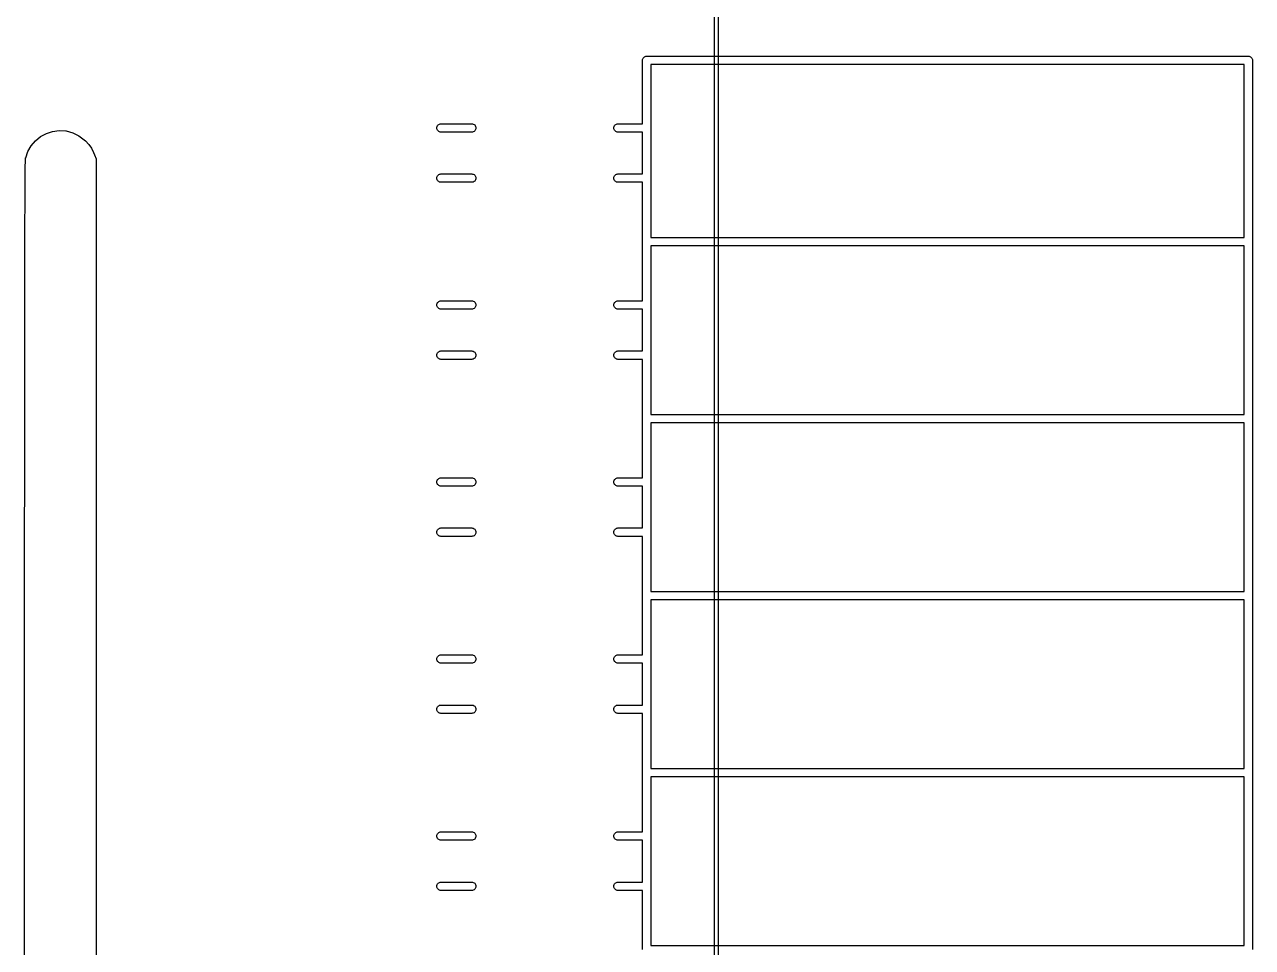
# Model space of a CAD drawing. Extents: x 47 to 252, y -139 to -48.
# Drawn here: x 234.07 to 251.69, y -81.12 to -67.88 of the extents above; entities that cross this region are included whole.
import ezdxf

# ---------------------------------------------------------------- set-up
doc = ezdxf.new("R2010")
doc.units = 0
doc.layers.add('BLACK', color=7, linetype='CONTINUOUS')

msp = doc.modelspace()

# ---------------------------------------------------------------- linework, layer by layer
at = {"layer": 'BLACK', "linetype": 'CONTINUOUS'}
for p, q in [((243.975, -135.499), (243.975, -51.5001)), ((244.025, -51.4988), (244.025, -135.501)), ((242.957, -68.3474), (242.967, -68.3399)), ((242.967, -68.3399), (242.977, -68.3343)), ((242.977, -68.3343), (242.988, -68.3309)), ((242.988, -68.3309), (242.997, -68.33)), ((242.997, -68.33), (243, -68.3297)), ((242.997, -68.33), (242.997, -68.33)), ((243, -68.3297), (243.003, -68.33)), ((243.003, -68.33), (251.627, -68.33)), ((251.627, -68.33), (251.63, -68.3297)), ((251.63, -68.3297), (251.633, -68.33)), ((251.633, -68.33), (251.635, -68.3302)), ((251.635, -68.3302), (251.642, -68.3309)), ((251.642, -68.3309), (251.653, -68.3343)), ((251.653, -68.3343), (251.663, -68.3399)), ((251.663, -68.3399), (251.673, -68.3474)), ((242.94, -68.39), (242.941, -68.3782)), ((242.94, -68.393), (242.94, -68.39)), ((242.94, -69.3), (242.94, -68.393)), ((242.941, -68.3782), (242.944, -68.3669)), ((242.944, -68.3669), (242.95, -68.3565)), ((242.95, -68.3565), (242.957, -68.3474)), ((243.06, -68.45), (243.06, -69.3571)), ((251.57, -68.45), (243.06, -68.45)), ((251.57, -70.93), (251.57, -68.45)), ((251.673, -68.3474), (251.68, -68.3565)), ((251.68, -68.3565), (251.686, -68.3669)), ((251.686, -68.3669), (251.689, -68.3782)), ((251.689, -68.3782), (251.69, -68.3852)), ((251.69, -68.3852), (251.69, -68.39)), ((251.69, -68.39), (251.69, -68.3929)), ((251.69, -68.3929), (251.69, -70.9871)), ((234.478, -69.4089), (234.572, -69.3966)), ((234.572, -69.3966), (234.572, -69.3966)), ((234.572, -69.3966), (234.572, -69.3966)), ((234.572, -69.3966), (234.572, -69.3966)), ((234.572, -69.3966), (234.572, -69.3966)), ((234.572, -69.3966), (234.573, -69.3966)), ((234.573, -69.3966), (234.669, -69.4027)), ((234.669, -69.4027), (234.669, -69.4027)), ((234.669, -69.4027), (234.669, -69.4028)), ((234.669, -69.4028), (234.67, -69.4028)), ((234.67, -69.4028), (234.673, -69.4034)), ((239.99, -69.36), (239.991, -69.3482)), ((239.991, -69.3718), (239.99, -69.36)), ((239.991, -69.3482), (239.994, -69.3369)), ((239.994, -69.3831), (239.991, -69.3718)), ((239.994, -69.3369), (240, -69.3265)), ((240, -69.3935), (239.994, -69.3831)), ((240, -69.3265), (240.007, -69.3174)), ((240.007, -69.4026), (240, -69.3935)), ((240.007, -69.3174), (240.017, -69.3099)), ((240.017, -69.4101), (240.007, -69.4026)), ((240.017, -69.3099), (240.027, -69.3043)), ((240.027, -69.3043), (240.038, -69.3009)), ((240.038, -69.3009), (240.047, -69.3)), ((240.047, -69.3), (240.493, -69.3)), ((240.493, -69.3), (240.502, -69.3009)), ((240.502, -69.3009), (240.513, -69.3043)), ((240.513, -69.3043), (240.523, -69.3099)), ((240.523, -69.3099), (240.533, -69.3174)), ((240.533, -69.4026), (240.523, -69.4101)), ((240.533, -69.3174), (240.54, -69.3265)), ((240.54, -69.3935), (240.533, -69.4026)), ((240.54, -69.3265), (240.546, -69.3369)), ((240.546, -69.3831), (240.54, -69.3935)), ((240.546, -69.3369), (240.549, -69.3482)), ((240.549, -69.3718), (240.546, -69.3831)), ((240.549, -69.3482), (240.55, -69.36)), ((240.55, -69.36), (240.549, -69.3718)), ((242.53, -69.36), (242.531, -69.3482)), ((242.531, -69.3718), (242.53, -69.36)), ((242.531, -69.3482), (242.534, -69.3369)), ((242.534, -69.3831), (242.531, -69.3718)), ((242.534, -69.3369), (242.54, -69.3265)), ((242.54, -69.3935), (242.534, -69.3831)), ((242.54, -69.3265), (242.547, -69.3174)), ((242.547, -69.4026), (242.54, -69.3935)), ((242.547, -69.3174), (242.557, -69.3099)), ((242.557, -69.4101), (242.547, -69.4026)), ((242.557, -69.3099), (242.567, -69.3043)), ((242.567, -69.3043), (242.578, -69.3009)), ((242.578, -69.3009), (242.587, -69.3)), ((242.587, -69.3), (242.94, -69.3)), ((243.06, -69.3571), (243.06, -69.36)), ((243.06, -69.36), (243.06, -69.3629)), ((243.06, -69.3629), (243.06, -70.0771)), ((234.17, -69.6143), (234.231, -69.5432)), ((234.231, -69.5432), (234.232, -69.5431)), ((234.232, -69.5426), (234.305, -69.484)), ((234.232, -69.5429), (234.232, -69.5426)), ((234.232, -69.5431), (234.232, -69.5429)), ((234.305, -69.4837), (234.306, -69.4834)), ((234.305, -69.4839), (234.305, -69.4837)), ((234.305, -69.484), (234.305, -69.4839)), ((234.305, -69.4839), (234.305, -69.4839)), ((234.305, -69.484), (234.305, -69.484)), ((234.305, -69.484), (234.305, -69.484)), ((234.306, -69.4834), (234.388, -69.4388)), ((234.388, -69.4384), (234.477, -69.4091)), ((234.388, -69.4386), (234.388, -69.4384)), ((234.388, -69.4387), (234.388, -69.4386)), ((234.388, -69.4388), (234.388, -69.4387)), ((234.477, -69.4091), (234.478, -69.409)), ((234.477, -69.4091), (234.477, -69.4091)), ((234.478, -69.409), (234.478, -69.4089)), ((234.673, -69.4034), (234.673, -69.4034)), ((234.673, -69.4034), (234.673, -69.4034)), ((234.673, -69.4034), (234.673, -69.4035)), ((234.673, -69.4035), (234.766, -69.4289)), ((234.766, -69.4289), (234.766, -69.4289)), ((234.766, -69.4289), (234.767, -69.429)), ((234.767, -69.429), (234.767, -69.4292)), ((234.767, -69.4292), (234.854, -69.4714)), ((234.854, -69.4714), (234.854, -69.4715)), ((234.854, -69.4715), (234.855, -69.4717)), ((234.855, -69.4717), (234.855, -69.4719)), ((234.855, -69.4719), (234.931, -69.5286)), ((234.931, -69.5286), (234.931, -69.5287)), ((234.931, -69.5287), (234.932, -69.5288)), ((234.932, -69.5288), (234.932, -69.529)), ((234.932, -69.529), (234.947, -69.5432)), ((234.947, -69.5432), (234.947, -69.5433)), ((234.947, -69.5433), (234.947, -69.5434)), ((234.947, -69.5434), (234.947, -69.5435)), ((234.947, -69.5435), (234.996, -69.5969)), ((240.027, -69.4157), (240.017, -69.4101)), ((240.038, -69.4191), (240.027, -69.4157)), ((240.047, -69.42), (240.038, -69.4191)), ((240.493, -69.42), (240.047, -69.42)), ((240.502, -69.4191), (240.493, -69.42)), ((240.513, -69.4157), (240.502, -69.4191)), ((240.523, -69.4101), (240.513, -69.4157)), ((242.567, -69.4157), (242.557, -69.4101)), ((242.578, -69.4191), (242.567, -69.4157)), ((242.587, -69.42), (242.578, -69.4191)), ((242.94, -69.42), (242.587, -69.42)), ((242.94, -70.02), (242.94, -69.42)), ((234.091, -69.7893), (234.122, -69.6979)), ((234.122, -69.697), (234.17, -69.615)), ((234.122, -69.6974), (234.122, -69.697)), ((234.122, -69.6978), (234.122, -69.6974)), ((234.122, -69.6979), (234.122, -69.6978)), ((234.17, -69.6146), (234.17, -69.6143)), ((234.17, -69.615), (234.17, -69.6146)), ((234.17, -69.615), (234.17, -69.615)), ((234.996, -69.5969), (234.996, -69.5969)), ((234.996, -69.5969), (234.996, -69.5972)), ((234.996, -69.5972), (234.996, -69.5974)), ((234.996, -69.5974), (235.033, -69.6501)), ((235.033, -69.6501), (235.033, -69.6501)), ((235.033, -69.6501), (235.034, -69.6504)), ((235.034, -69.6504), (235.034, -69.6507)), ((235.034, -69.6507), (235.064, -69.7111)), ((235.064, -69.7111), (235.064, -69.7112)), ((235.064, -69.7112), (235.064, -69.7113)), ((235.064, -69.7113), (235.064, -69.7115)), ((235.064, -69.7115), (235.077, -69.7439)), ((235.077, -69.7439), (235.077, -69.744)), ((235.077, -69.744), (235.077, -69.744)), ((235.077, -69.744), (235.077, -69.744)), ((235.077, -69.744), (235.1, -69.8032)), ((234.085, -69.9573), (234.086, -69.9217)), ((234.086, -69.891), (234.087, -69.865)), ((234.086, -69.9217), (234.086, -69.891)), ((234.086, -69.891), (234.086, -69.891)), ((234.086, -69.9217), (234.086, -69.9217)), ((234.086, -69.9217), (234.086, -69.9217)), ((234.087, -69.8432), (234.088, -69.8256)), ((234.087, -69.8649), (234.087, -69.8432)), ((234.087, -69.8432), (234.087, -69.8432)), ((234.087, -69.8432), (234.087, -69.8432)), ((234.087, -69.865), (234.087, -69.8649)), ((234.087, -69.8649), (234.087, -69.8649)), ((234.088, -69.8255), (234.089, -69.8118)), ((234.088, -69.8256), (234.088, -69.8255)), ((234.089, -69.8013), (234.09, -69.7943)), ((234.089, -69.8014), (234.089, -69.8013)), ((234.089, -69.8013), (234.089, -69.8013)), ((234.089, -69.8117), (234.089, -69.8014)), ((234.089, -69.8014), (234.089, -69.8014)), ((234.089, -69.8118), (234.089, -69.8117)), ((234.089, -69.8117), (234.089, -69.8117)), ((234.09, -69.7901), (234.091, -69.7897)), ((234.09, -69.7902), (234.09, -69.7901)), ((234.09, -69.794), (234.09, -69.7902)), ((234.09, -69.7941), (234.09, -69.794)), ((234.09, -69.7943), (234.09, -69.7941)), ((234.09, -69.7943), (234.09, -69.7943)), ((234.091, -69.7897), (234.091, -69.7893)), ((235.1, -69.8032), (235.1, -69.8033)), ((235.1, -69.8033), (235.1, -69.8037)), ((235.1, -69.8037), (235.1, -69.804)), ((235.1, -69.804), (235.1, -69.8041)), ((235.1, -69.8041), (235.1, -69.8042)), ((235.1, -69.8042), (235.1, -69.8046)), ((235.1, -69.8046), (235.1, -69.805)), ((235.1, -69.805), (235.103, -94.485)), ((234.084, -70.0442), (234.085, -69.9981)), ((234.084, -70.0443), (234.084, -70.0442)), ((234.084, -70.0962), (234.084, -70.0443)), ((234.084, -70.1541), (234.084, -70.0962)), ((234.084, -70.0962), (234.084, -70.0962)), ((234.085, -69.998), (234.085, -69.9573)), ((234.085, -69.9573), (234.085, -69.9573)), ((234.085, -69.9981), (234.085, -69.998)), ((239.99, -70.08), (239.991, -70.0682)), ((239.991, -70.0918), (239.99, -70.08)), ((239.991, -70.0682), (239.994, -70.0569)), ((239.994, -70.1031), (239.991, -70.0918)), ((239.994, -70.0569), (240, -70.0465)), ((240, -70.1135), (239.994, -70.1031)), ((240, -70.0465), (240.007, -70.0374)), ((240.007, -70.0374), (240.017, -70.0299)), ((240.017, -70.0299), (240.027, -70.0243)), ((240.027, -70.0243), (240.038, -70.0209)), ((240.038, -70.0209), (240.047, -70.02)), ((240.047, -70.02), (240.493, -70.02)), ((240.493, -70.02), (240.502, -70.0209)), ((240.502, -70.0209), (240.513, -70.0243)), ((240.513, -70.0243), (240.523, -70.0299)), ((240.523, -70.0299), (240.533, -70.0374)), ((240.533, -70.0374), (240.54, -70.0465)), ((240.54, -70.0465), (240.546, -70.0569)), ((240.546, -70.1031), (240.54, -70.1135)), ((240.546, -70.0569), (240.549, -70.0682)), ((240.549, -70.0918), (240.546, -70.1031)), ((240.549, -70.0682), (240.55, -70.08)), ((240.55, -70.08), (240.549, -70.0918)), ((242.53, -70.08), (242.531, -70.0682)), ((242.531, -70.0918), (242.53, -70.08)), ((242.531, -70.0682), (242.534, -70.0569)), ((242.534, -70.1031), (242.531, -70.0918)), ((242.534, -70.0569), (242.54, -70.0465)), ((242.54, -70.1135), (242.534, -70.1031)), ((242.54, -70.0465), (242.547, -70.0374)), ((242.547, -70.0374), (242.557, -70.0299)), ((242.557, -70.0299), (242.567, -70.0243)), ((242.567, -70.0243), (242.578, -70.0209)), ((242.578, -70.0209), (242.587, -70.02)), ((242.587, -70.02), (242.94, -70.02)), ((243.06, -70.0771), (243.06, -70.08)), ((243.06, -70.08), (243.06, -70.0829)), ((243.06, -70.0829), (243.06, -70.93)), ((234.083, -70.2181), (234.084, -70.1541)), ((234.083, -70.2182), (234.083, -70.2181)), ((234.083, -70.2887), (234.083, -70.2182)), ((234.084, -70.1541), (234.084, -70.1541)), ((240.007, -70.1226), (240, -70.1135)), ((240.017, -70.1301), (240.007, -70.1226)), ((240.027, -70.1357), (240.017, -70.1301)), ((240.038, -70.1391), (240.027, -70.1357)), ((240.047, -70.14), (240.038, -70.1391)), ((240.493, -70.14), (240.047, -70.14)), ((240.502, -70.1391), (240.493, -70.14)), ((240.513, -70.1357), (240.502, -70.1391)), ((240.523, -70.1301), (240.513, -70.1357)), ((240.533, -70.1226), (240.523, -70.1301)), ((240.54, -70.1135), (240.533, -70.1226)), ((242.547, -70.1226), (242.54, -70.1135)), ((242.557, -70.1301), (242.547, -70.1226)), ((242.567, -70.1357), (242.557, -70.1301)), ((242.578, -70.1391), (242.567, -70.1357)), ((242.587, -70.14), (242.578, -70.1391)), ((242.94, -70.14), (242.587, -70.14)), ((242.94, -70.987), (242.94, -70.14)), ((234.082, -70.3661), (234.083, -70.2888)), ((234.082, -70.3662), (234.082, -70.3661)), ((234.082, -70.4506), (234.082, -70.3662)), ((234.082, -70.4507), (234.082, -70.4506)), ((234.082, -70.5424), (234.082, -70.4507)), ((234.083, -70.2888), (234.083, -70.2887)), ((234.081, -70.6418), (234.082, -70.5425)), ((234.082, -70.5425), (234.082, -70.5424)), ((234.081, -70.6419), (234.081, -70.6418)), ((234.081, -70.7491), (234.081, -70.6419)), ((234.081, -70.8644), (234.081, -70.7491)), ((234.081, -70.7491), (234.081, -70.7491)), ((234.08, -70.9882), (234.081, -70.8645)), ((234.08, -70.9883), (234.08, -70.9882)), ((234.08, -71.1207), (234.08, -70.9883)), ((234.081, -70.8645), (234.081, -70.8644)), ((242.94, -70.99), (242.94, -70.987)), ((243.06, -70.93), (251.57, -70.93)), ((251.69, -70.9871), (251.69, -70.99)), ((234.08, -71.1208), (234.08, -71.1207)), ((234.08, -71.2621), (234.08, -71.1208)), ((242.94, -70.993), (242.94, -70.99)), ((242.94, -71.84), (242.94, -70.993)), ((243.06, -71.05), (243.06, -71.8971)), ((251.57, -71.05), (243.06, -71.05)), ((251.57, -73.47), (251.57, -71.05)), ((251.69, -70.99), (251.69, -70.9929)), ((251.69, -70.9929), (251.69, -73.5271)), ((234.079, -71.4127), (234.08, -71.2622)), ((234.08, -71.2622), (234.08, -71.2621)), ((234.079, -71.4128), (234.079, -71.4127)), ((234.079, -71.5728), (234.079, -71.4128)), ((234.079, -71.5729), (234.079, -71.5728)), ((234.079, -71.7426), (234.079, -71.5729)), ((234.079, -71.7427), (234.079, -71.7426)), ((234.079, -71.9225), (234.079, -71.7427)), ((239.994, -71.8769), (240, -71.8665)), ((240, -71.8665), (240.007, -71.8574)), ((240.007, -71.8574), (240.017, -71.8499)), ((240.017, -71.8499), (240.027, -71.8443)), ((240.027, -71.8443), (240.038, -71.8409)), ((240.038, -71.8409), (240.047, -71.84)), ((240.047, -71.84), (240.493, -71.84)), ((240.493, -71.84), (240.502, -71.8409)), ((240.502, -71.8409), (240.513, -71.8443)), ((240.513, -71.8443), (240.523, -71.8499)), ((240.523, -71.8499), (240.533, -71.8574)), ((240.533, -71.8574), (240.54, -71.8665)), ((240.54, -71.8665), (240.546, -71.8769)), ((242.534, -71.8769), (242.54, -71.8665)), ((242.54, -71.8665), (242.547, -71.8574)), ((242.547, -71.8574), (242.557, -71.8499)), ((242.557, -71.8499), (242.567, -71.8443)), ((242.567, -71.8443), (242.578, -71.8409)), ((242.578, -71.8409), (242.587, -71.84)), ((242.587, -71.84), (242.94, -71.84)), ((234.078, -72.1127), (234.079, -71.9226)), ((234.079, -71.9226), (234.079, -71.9225)), ((239.99, -71.9), (239.991, -71.8882)), ((239.991, -71.9118), (239.99, -71.9)), ((239.991, -71.8882), (239.994, -71.8769)), ((239.994, -71.9231), (239.991, -71.9118)), ((240, -71.9335), (239.994, -71.9231)), ((240.007, -71.9426), (240, -71.9335)), ((240.017, -71.9501), (240.007, -71.9426)), ((240.027, -71.9557), (240.017, -71.9501)), ((240.038, -71.9591), (240.027, -71.9557)), ((240.047, -71.96), (240.038, -71.9591)), ((240.493, -71.96), (240.047, -71.96)), ((240.502, -71.9591), (240.493, -71.96)), ((240.513, -71.9557), (240.502, -71.9591)), ((240.523, -71.9501), (240.513, -71.9557)), ((240.533, -71.9426), (240.523, -71.9501)), ((240.54, -71.9335), (240.533, -71.9426)), ((240.546, -71.9231), (240.54, -71.9335)), ((240.546, -71.8769), (240.549, -71.8882)), ((240.549, -71.9118), (240.546, -71.9231)), ((240.549, -71.8882), (240.55, -71.9)), ((240.55, -71.9), (240.549, -71.9118)), ((242.53, -71.9), (242.531, -71.8882)), ((242.531, -71.9118), (242.53, -71.9)), ((242.531, -71.8882), (242.534, -71.8769)), ((242.534, -71.9231), (242.531, -71.9118)), ((242.54, -71.9335), (242.534, -71.9231)), ((242.547, -71.9426), (242.54, -71.9335)), ((242.557, -71.9501), (242.547, -71.9426)), ((242.567, -71.9557), (242.557, -71.9501)), ((242.578, -71.9591), (242.567, -71.9557)), ((242.587, -71.96), (242.578, -71.9591)), ((242.94, -71.96), (242.587, -71.96)), ((242.94, -72.56), (242.94, -71.96)), ((243.06, -71.8971), (243.06, -71.9)), ((243.06, -71.9), (243.06, -71.9029)), ((243.06, -71.9029), (243.06, -72.6171)), ((234.078, -72.3134), (234.078, -72.1127)), ((234.078, -72.1127), (234.078, -72.1127)), ((234.078, -72.3135), (234.078, -72.3134)), ((234.078, -72.5249), (234.078, -72.3135)), ((234.078, -72.525), (234.078, -72.5249)), ((234.078, -72.7476), (234.078, -72.525)), ((240.007, -72.5774), (240.017, -72.5699)), ((240.017, -72.5699), (240.027, -72.5643)), ((240.027, -72.5643), (240.038, -72.5609)), ((240.038, -72.5609), (240.047, -72.56)), ((240.047, -72.56), (240.493, -72.56)), ((240.493, -72.56), (240.502, -72.5609)), ((240.502, -72.5609), (240.513, -72.5643)), ((240.513, -72.5643), (240.523, -72.5699)), ((240.523, -72.5699), (240.533, -72.5774)), ((242.547, -72.5774), (242.557, -72.5699)), ((242.557, -72.5699), (242.567, -72.5643)), ((242.567, -72.5643), (242.578, -72.5609)), ((242.578, -72.5609), (242.587, -72.56)), ((242.587, -72.56), (242.94, -72.56)), ((234.078, -72.7477), (234.078, -72.7476)), ((234.078, -72.9816), (234.078, -72.7477)), ((239.99, -72.62), (239.991, -72.6082)), ((239.991, -72.6318), (239.99, -72.62)), ((239.991, -72.6082), (239.994, -72.5969)), ((239.994, -72.6431), (239.991, -72.6318)), ((239.994, -72.5969), (240, -72.5865)), ((240, -72.6535), (239.994, -72.6431)), ((240, -72.5865), (240.007, -72.5774)), ((240.007, -72.6626), (240, -72.6535)), ((240.017, -72.6701), (240.007, -72.6626)), ((240.027, -72.6757), (240.017, -72.6701)), ((240.038, -72.6791), (240.027, -72.6757)), ((240.047, -72.68), (240.038, -72.6791)), ((240.493, -72.68), (240.047, -72.68)), ((240.502, -72.6791), (240.493, -72.68)), ((240.513, -72.6757), (240.502, -72.6791)), ((240.523, -72.6701), (240.513, -72.6757)), ((240.533, -72.6626), (240.523, -72.6701)), ((240.533, -72.5774), (240.54, -72.5865)), ((240.54, -72.6535), (240.533, -72.6626)), ((240.54, -72.5865), (240.546, -72.5969)), ((240.546, -72.6431), (240.54, -72.6535)), ((240.546, -72.5969), (240.549, -72.6082)), ((240.549, -72.6318), (240.546, -72.6431)), ((240.549, -72.6082), (240.55, -72.62)), ((240.55, -72.62), (240.549, -72.6318)), ((242.53, -72.62), (242.531, -72.6082)), ((242.531, -72.6318), (242.53, -72.62)), ((242.531, -72.6082), (242.534, -72.5969)), ((242.534, -72.6431), (242.531, -72.6318)), ((242.534, -72.5969), (242.54, -72.5865)), ((242.54, -72.6535), (242.534, -72.6431)), ((242.54, -72.5865), (242.547, -72.5774)), ((242.547, -72.6626), (242.54, -72.6535)), ((242.557, -72.6701), (242.547, -72.6626)), ((242.567, -72.6757), (242.557, -72.6701)), ((242.578, -72.6791), (242.567, -72.6757)), ((242.587, -72.68), (242.578, -72.6791)), ((242.94, -72.68), (242.587, -72.68)), ((242.94, -73.527), (242.94, -72.68)), ((243.06, -72.6171), (243.06, -72.62)), ((243.06, -72.62), (243.06, -72.6229)), ((243.06, -72.6229), (243.06, -73.47)), ((234.077, -73.2273), (234.078, -72.9817)), ((234.078, -72.9817), (234.078, -72.9816)), ((234.077, -73.2274), (234.077, -73.2273)), ((234.077, -73.4849), (234.077, -73.2274)), ((234.077, -73.7546), (234.077, -73.4849)), ((234.077, -73.4849), (234.077, -73.4849)), ((242.94, -73.53), (242.94, -73.527)), ((242.94, -73.533), (242.94, -73.53)), ((242.94, -74.38), (242.94, -73.533)), ((243.06, -73.47), (251.57, -73.47)), ((243.06, -73.59), (243.06, -74.4371)), ((251.57, -73.59), (243.06, -73.59)), ((251.57, -76.01), (251.57, -73.59)), ((251.69, -73.5271), (251.69, -73.53)), ((251.69, -73.53), (251.69, -73.5329)), ((251.69, -73.5329), (251.69, -76.0671)), ((234.077, -73.7547), (234.077, -73.7546)), ((234.077, -74.0368), (234.077, -73.7547)), ((234.077, -74.0369), (234.077, -74.0368)), ((234.077, -74.3317), (234.077, -74.0369)), ((234.077, -74.3318), (234.077, -74.3317)), ((234.077, -74.6396), (234.077, -74.3318)), ((239.99, -74.44), (239.991, -74.4282)), ((239.991, -74.4518), (239.99, -74.44)), ((239.991, -74.4282), (239.994, -74.4169)), ((239.994, -74.4631), (239.991, -74.4518)), ((239.994, -74.4169), (240, -74.4065)), ((240, -74.4735), (239.994, -74.4631)), ((240, -74.4065), (240.007, -74.3974)), ((240.007, -74.4826), (240, -74.4735)), ((240.007, -74.3974), (240.017, -74.3899)), ((240.017, -74.4901), (240.007, -74.4826)), ((240.017, -74.3899), (240.027, -74.3843)), ((240.027, -74.4957), (240.017, -74.4901)), ((240.027, -74.3843), (240.038, -74.3809)), ((240.038, -74.4991), (240.027, -74.4957)), ((240.038, -74.3809), (240.047, -74.38)), ((240.047, -74.5), (240.038, -74.4991)), ((240.047, -74.38), (240.493, -74.38)), ((240.493, -74.5), (240.047, -74.5)), ((240.493, -74.38), (240.502, -74.3809)), ((240.502, -74.4991), (240.493, -74.5)), ((240.502, -74.3809), (240.513, -74.3843)), ((240.513, -74.4957), (240.502, -74.4991)), ((240.513, -74.3843), (240.523, -74.3899)), ((240.523, -74.4901), (240.513, -74.4957)), ((240.523, -74.3899), (240.533, -74.3974)), ((240.533, -74.4826), (240.523, -74.4901)), ((240.533, -74.3974), (240.54, -74.4065)), ((240.54, -74.4735), (240.533, -74.4826)), ((240.54, -74.4065), (240.546, -74.4169)), ((240.546, -74.4631), (240.54, -74.4735)), ((240.546, -74.4169), (240.549, -74.4282)), ((240.549, -74.4518), (240.546, -74.4631)), ((240.549, -74.4282), (240.55, -74.44)), ((240.55, -74.44), (240.549, -74.4518)), ((242.53, -74.44), (242.531, -74.4282)), ((242.531, -74.4518), (242.53, -74.44)), ((242.531, -74.4282), (242.534, -74.4169)), ((242.534, -74.4631), (242.531, -74.4518)), ((242.534, -74.4169), (242.54, -74.4065)), ((242.54, -74.4735), (242.534, -74.4631)), ((242.54, -74.4065), (242.547, -74.3974)), ((242.547, -74.4826), (242.54, -74.4735)), ((242.547, -74.3974), (242.557, -74.3899)), ((242.557, -74.4901), (242.547, -74.4826)), ((242.557, -74.3899), (242.567, -74.3843)), ((242.567, -74.4957), (242.557, -74.4901)), ((242.567, -74.3843), (242.578, -74.3809)), ((242.578, -74.4991), (242.567, -74.4957)), ((242.578, -74.3809), (242.587, -74.38)), ((242.587, -74.5), (242.578, -74.4991)), ((242.587, -74.38), (242.94, -74.38)), ((242.94, -74.5), (242.587, -74.5)), ((242.94, -75.1), (242.94, -74.5)), ((243.06, -74.4371), (243.06, -74.44)), ((243.06, -74.44), (243.06, -74.4429)), ((243.06, -74.4429), (243.06, -75.1571)), ((234.076, -74.9608), (234.077, -74.6397)), ((234.077, -74.6397), (234.077, -74.6396)), ((234.076, -75.2955), (234.076, -74.9608)), ((234.076, -74.9608), (234.076, -74.9608)), ((239.99, -75.16), (239.991, -75.1482)), ((239.991, -75.1718), (239.99, -75.16)), ((239.991, -75.1482), (239.994, -75.1369)), ((239.994, -75.1831), (239.991, -75.1718)), ((239.994, -75.1369), (240, -75.1265)), ((240, -75.1935), (239.994, -75.1831)), ((240, -75.1265), (240.007, -75.1174)), ((240.007, -75.2026), (240, -75.1935)), ((240.007, -75.1174), (240.017, -75.1099)), ((240.017, -75.2101), (240.007, -75.2026)), ((240.017, -75.1099), (240.027, -75.1043)), ((240.027, -75.2157), (240.017, -75.2101)), ((240.027, -75.1043), (240.038, -75.1009)), ((240.038, -75.2191), (240.027, -75.2157)), ((240.038, -75.1009), (240.047, -75.1)), ((240.047, -75.1), (240.493, -75.1)), ((240.493, -75.1), (240.502, -75.1009)), ((240.502, -75.1009), (240.513, -75.1043)), ((240.513, -75.2157), (240.502, -75.2191)), ((240.513, -75.1043), (240.523, -75.1099)), ((240.523, -75.2101), (240.513, -75.2157)), ((240.523, -75.1099), (240.533, -75.1174)), ((240.533, -75.2026), (240.523, -75.2101)), ((240.533, -75.1174), (240.54, -75.1265)), ((240.54, -75.1935), (240.533, -75.2026)), ((240.54, -75.1265), (240.546, -75.1369)), ((240.546, -75.1831), (240.54, -75.1935)), ((240.546, -75.1369), (240.549, -75.1482)), ((240.549, -75.1718), (240.546, -75.1831)), ((240.549, -75.1482), (240.55, -75.16)), ((240.55, -75.16), (240.549, -75.1718)), ((242.53, -75.16), (242.531, -75.1482)), ((242.531, -75.1718), (242.53, -75.16)), ((242.531, -75.1482), (242.534, -75.1369)), ((242.534, -75.1831), (242.531, -75.1718)), ((242.534, -75.1369), (242.54, -75.1265)), ((242.54, -75.1935), (242.534, -75.1831)), ((242.54, -75.1265), (242.547, -75.1174)), ((242.547, -75.2026), (242.54, -75.1935)), ((242.547, -75.1174), (242.557, -75.1099)), ((242.557, -75.2101), (242.547, -75.2026)), ((242.557, -75.1099), (242.567, -75.1043)), ((242.567, -75.2157), (242.557, -75.2101)), ((242.567, -75.1043), (242.578, -75.1009)), ((242.578, -75.2191), (242.567, -75.2157)), ((242.578, -75.1009), (242.587, -75.1)), ((242.587, -75.1), (242.94, -75.1)), ((243.06, -75.1571), (243.06, -75.16)), ((243.06, -75.16), (243.06, -75.1629)), ((243.06, -75.1629), (243.06, -76.01)), ((234.076, -75.644), (234.076, -75.2955)), ((234.076, -75.2955), (234.076, -75.2955)), ((240.047, -75.22), (240.038, -75.2191)), ((240.493, -75.22), (240.047, -75.22)), ((240.502, -75.2191), (240.493, -75.22)), ((242.587, -75.22), (242.578, -75.2191)), ((242.94, -75.22), (242.587, -75.22)), ((242.94, -76.067), (242.94, -75.22)), ((234.076, -76.0065), (234.076, -75.644)), ((234.076, -75.644), (234.076, -75.644)), ((234.076, -76.0066), (234.076, -76.0065)), ((234.076, -76.3834), (234.076, -76.0066)), ((242.94, -76.07), (242.94, -76.067)), ((242.94, -76.073), (242.94, -76.07)), ((242.94, -76.92), (242.94, -76.073)), ((243.06, -76.01), (251.57, -76.01)), ((251.69, -76.0671), (251.69, -76.07)), ((251.69, -76.07), (251.69, -76.0729)), ((251.69, -76.0729), (251.69, -78.6071)), ((243.06, -76.13), (243.06, -76.9771)), ((251.57, -76.13), (243.06, -76.13)), ((251.57, -78.55), (251.57, -76.13)), ((234.076, -76.3835), (234.076, -76.3834)), ((234.076, -76.7749), (234.076, -76.3835)), ((234.076, -76.775), (234.076, -76.7749)), ((234.076, -77.1813), (234.076, -76.775)), ((239.99, -76.98), (239.991, -76.9682)), ((239.991, -76.9682), (239.994, -76.9569)), ((239.994, -76.9569), (240, -76.9465)), ((240, -76.9465), (240.007, -76.9374)), ((240.007, -76.9374), (240.017, -76.9299)), ((240.017, -76.9299), (240.027, -76.9243)), ((240.027, -76.9243), (240.038, -76.9209)), ((240.038, -76.9209), (240.047, -76.92)), ((240.047, -76.92), (240.493, -76.92)), ((240.493, -76.92), (240.502, -76.9209)), ((240.502, -76.9209), (240.513, -76.9243)), ((240.513, -76.9243), (240.523, -76.9299)), ((240.523, -76.9299), (240.533, -76.9374)), ((240.533, -76.9374), (240.54, -76.9465)), ((240.54, -76.9465), (240.546, -76.9569)), ((240.546, -76.9569), (240.549, -76.9682)), ((240.549, -76.9682), (240.55, -76.98)), ((242.53, -76.98), (242.531, -76.9682)), ((242.531, -76.9682), (242.534, -76.9569)), ((242.534, -76.9569), (242.54, -76.9465)), ((242.54, -76.9465), (242.547, -76.9374)), ((242.547, -76.9374), (242.557, -76.9299)), ((242.557, -76.9299), (242.567, -76.9243)), ((242.567, -76.9243), (242.578, -76.9209)), ((242.578, -76.9209), (242.587, -76.92)), ((242.587, -76.92), (242.94, -76.92)), ((243.06, -76.9771), (243.06, -76.98)), ((239.991, -76.9918), (239.99, -76.98)), ((239.994, -77.0031), (239.991, -76.9918)), ((240, -77.0135), (239.994, -77.0031)), ((240.007, -77.0226), (240, -77.0135)), ((240.017, -77.0301), (240.007, -77.0226)), ((240.027, -77.0357), (240.017, -77.0301)), ((240.038, -77.0391), (240.027, -77.0357)), ((240.047, -77.04), (240.038, -77.0391)), ((240.493, -77.04), (240.047, -77.04)), ((240.502, -77.0391), (240.493, -77.04)), ((240.513, -77.0357), (240.502, -77.0391)), ((240.523, -77.0301), (240.513, -77.0357)), ((240.533, -77.0226), (240.523, -77.0301)), ((240.54, -77.0135), (240.533, -77.0226)), ((240.546, -77.0031), (240.54, -77.0135)), ((240.549, -76.9918), (240.546, -77.0031)), ((240.55, -76.98), (240.549, -76.9918)), ((242.531, -76.9918), (242.53, -76.98)), ((242.534, -77.0031), (242.531, -76.9918)), ((242.54, -77.0135), (242.534, -77.0031)), ((242.547, -77.0226), (242.54, -77.0135)), ((242.557, -77.0301), (242.547, -77.0226)), ((242.567, -77.0357), (242.557, -77.0301)), ((242.578, -77.0391), (242.567, -77.0357)), ((242.587, -77.04), (242.578, -77.0391)), ((242.94, -77.04), (242.587, -77.04)), ((242.94, -77.64), (242.94, -77.04)), ((243.06, -76.98), (243.06, -76.9829)), ((243.06, -76.9829), (243.06, -77.6971)), ((234.076, -77.6028), (234.076, -77.1813)), ((234.076, -77.1813), (234.076, -77.1813)), ((234.076, -78.0397), (234.076, -77.6028)), ((234.076, -77.6028), (234.076, -77.6028)), ((239.991, -77.6882), (239.994, -77.6769)), ((239.994, -77.6769), (240, -77.6665)), ((240, -77.6665), (240.007, -77.6574)), ((240.007, -77.6574), (240.017, -77.6499)), ((240.017, -77.6499), (240.027, -77.6443)), ((240.027, -77.6443), (240.038, -77.6409)), ((240.038, -77.6409), (240.047, -77.64)), ((240.047, -77.64), (240.493, -77.64)), ((240.493, -77.64), (240.502, -77.6409)), ((240.502, -77.6409), (240.513, -77.6443)), ((240.513, -77.6443), (240.523, -77.6499)), ((240.523, -77.6499), (240.533, -77.6574)), ((240.533, -77.6574), (240.54, -77.6665)), ((240.54, -77.6665), (240.546, -77.6769)), ((240.546, -77.6769), (240.549, -77.6882)), ((242.531, -77.6882), (242.534, -77.6769)), ((242.534, -77.6769), (242.54, -77.6665)), ((242.54, -77.6665), (242.547, -77.6574)), ((242.547, -77.6574), (242.557, -77.6499)), ((242.557, -77.6499), (242.567, -77.6443)), ((242.567, -77.6443), (242.578, -77.6409)), ((242.578, -77.6409), (242.587, -77.64)), ((242.587, -77.64), (242.94, -77.64)), ((239.99, -77.7), (239.991, -77.6882)), ((239.991, -77.7118), (239.99, -77.7)), ((239.994, -77.7231), (239.991, -77.7118)), ((240, -77.7335), (239.994, -77.7231)), ((240.007, -77.7426), (240, -77.7335)), ((240.017, -77.7501), (240.007, -77.7426)), ((240.027, -77.7557), (240.017, -77.7501)), ((240.038, -77.7591), (240.027, -77.7557)), ((240.047, -77.76), (240.038, -77.7591)), ((240.493, -77.76), (240.047, -77.76)), ((240.502, -77.7591), (240.493, -77.76)), ((240.513, -77.7557), (240.502, -77.7591)), ((240.523, -77.7501), (240.513, -77.7557)), ((240.533, -77.7426), (240.523, -77.7501)), ((240.54, -77.7335), (240.533, -77.7426)), ((240.546, -77.7231), (240.54, -77.7335)), ((240.549, -77.7118), (240.546, -77.7231)), ((240.549, -77.6882), (240.55, -77.7)), ((240.55, -77.7), (240.549, -77.7118)), ((242.53, -77.7), (242.531, -77.6882)), ((242.531, -77.7118), (242.53, -77.7)), ((242.534, -77.7231), (242.531, -77.7118)), ((242.54, -77.7335), (242.534, -77.7231)), ((242.547, -77.7426), (242.54, -77.7335)), ((242.557, -77.7501), (242.547, -77.7426)), ((242.567, -77.7557), (242.557, -77.7501)), ((242.578, -77.7591), (242.567, -77.7557)), ((242.587, -77.76), (242.578, -77.7591)), ((242.94, -77.76), (242.587, -77.76)), ((242.94, -78.607), (242.94, -77.76)), ((243.06, -77.6971), (243.06, -77.7)), ((243.06, -77.7), (243.06, -77.7029)), ((243.06, -77.7029), (243.06, -78.55)), ((234.076, -78.0398), (234.076, -78.0397)), ((234.076, -78.4923), (234.076, -78.0398)), ((234.076, -78.4924), (234.076, -78.4923)), ((234.076, -78.9609), (234.076, -78.4924)), ((243.06, -78.55), (251.57, -78.55)), ((242.94, -78.61), (242.94, -78.607)), ((242.94, -78.613), (242.94, -78.61)), ((242.94, -79.46), (242.94, -78.613)), ((243.06, -78.67), (243.06, -79.5171)), ((251.57, -78.67), (243.06, -78.67)), ((251.57, -81.09), (251.57, -78.67)), ((251.69, -78.6071), (251.69, -78.61)), ((251.69, -78.61), (251.69, -78.6129)), ((251.69, -78.6129), (251.69, -81.1471)), ((234.076, -78.961), (234.076, -78.9609)), ((234.076, -79.4457), (234.076, -78.961)), ((234.075, -79.947), (234.076, -79.4458)), ((234.076, -79.4458), (234.076, -79.4457)), ((239.99, -79.52), (239.991, -79.5082)), ((239.991, -79.5318), (239.99, -79.52)), ((239.991, -79.5082), (239.994, -79.4969)), ((239.994, -79.5431), (239.991, -79.5318)), ((239.994, -79.4969), (240, -79.4865)), ((240, -79.5535), (239.994, -79.5431)), ((240, -79.4865), (240.007, -79.4774)), ((240.007, -79.5626), (240, -79.5535)), ((240.007, -79.4774), (240.017, -79.4699)), ((240.017, -79.5701), (240.007, -79.5626)), ((240.017, -79.4699), (240.027, -79.4643)), ((240.027, -79.5757), (240.017, -79.5701)), ((240.027, -79.4643), (240.038, -79.4609)), ((240.038, -79.5791), (240.027, -79.5757)), ((240.038, -79.4609), (240.047, -79.46)), ((240.047, -79.58), (240.038, -79.5791)), ((240.047, -79.46), (240.493, -79.46)), ((240.493, -79.58), (240.047, -79.58)), ((240.493, -79.46), (240.502, -79.4609)), ((240.502, -79.5791), (240.493, -79.58)), ((240.502, -79.4609), (240.513, -79.4643)), ((240.513, -79.5757), (240.502, -79.5791)), ((240.513, -79.4643), (240.523, -79.4699)), ((240.523, -79.5701), (240.513, -79.5757)), ((240.523, -79.4699), (240.533, -79.4774)), ((240.533, -79.5626), (240.523, -79.5701)), ((240.533, -79.4774), (240.54, -79.4865)), ((240.54, -79.5535), (240.533, -79.5626)), ((240.54, -79.4865), (240.546, -79.4969)), ((240.546, -79.5431), (240.54, -79.5535)), ((240.546, -79.4969), (240.549, -79.5082)), ((240.549, -79.5318), (240.546, -79.5431)), ((240.549, -79.5082), (240.55, -79.52)), ((240.55, -79.52), (240.549, -79.5318)), ((242.53, -79.52), (242.531, -79.5082)), ((242.531, -79.5318), (242.53, -79.52)), ((242.531, -79.5082), (242.534, -79.4969)), ((242.534, -79.5431), (242.531, -79.5318)), ((242.534, -79.4969), (242.54, -79.4865)), ((242.54, -79.5535), (242.534, -79.5431)), ((242.54, -79.4865), (242.547, -79.4774)), ((242.547, -79.5626), (242.54, -79.5535)), ((242.547, -79.4774), (242.557, -79.4699)), ((242.557, -79.5701), (242.547, -79.5626)), ((242.557, -79.4699), (242.567, -79.4643)), ((242.567, -79.5757), (242.557, -79.5701)), ((242.567, -79.4643), (242.578, -79.4609)), ((242.578, -79.5791), (242.567, -79.5757)), ((242.578, -79.4609), (242.587, -79.46)), ((242.587, -79.58), (242.578, -79.5791)), ((242.587, -79.46), (242.94, -79.46)), ((242.94, -79.58), (242.587, -79.58)), ((242.94, -80.18), (242.94, -79.58)), ((243.06, -79.5171), (243.06, -79.52)), ((243.06, -79.52), (243.06, -79.5229)), ((243.06, -79.5229), (243.06, -80.2371)), ((234.075, -80.465), (234.075, -79.947)), ((234.075, -79.947), (234.075, -79.947)), ((239.99, -80.24), (239.991, -80.2282)), ((239.991, -80.2518), (239.99, -80.24)), ((239.991, -80.2282), (239.994, -80.2169)), ((239.994, -80.2631), (239.991, -80.2518)), ((239.994, -80.2169), (240, -80.2065)), ((240, -80.2735), (239.994, -80.2631)), ((240, -80.2065), (240.007, -80.1974)), ((240.007, -80.2826), (240, -80.2735)), ((240.007, -80.1974), (240.017, -80.1899)), ((240.017, -80.2901), (240.007, -80.2826)), ((240.017, -80.1899), (240.027, -80.1843)), ((240.027, -80.2957), (240.017, -80.2901)), ((240.027, -80.1843), (240.038, -80.1809)), ((240.038, -80.2991), (240.027, -80.2957)), ((240.038, -80.1809), (240.047, -80.18)), ((240.047, -80.3), (240.038, -80.2991)), ((240.047, -80.18), (240.493, -80.18)), ((240.493, -80.3), (240.047, -80.3)), ((240.493, -80.18), (240.502, -80.1809)), ((240.502, -80.2991), (240.493, -80.3)), ((240.502, -80.1809), (240.513, -80.1843)), ((240.513, -80.2957), (240.502, -80.2991)), ((240.513, -80.1843), (240.523, -80.1899)), ((240.523, -80.2901), (240.513, -80.2957)), ((240.523, -80.1899), (240.533, -80.1974)), ((240.533, -80.2826), (240.523, -80.2901)), ((240.533, -80.1974), (240.54, -80.2065)), ((240.54, -80.2735), (240.533, -80.2826)), ((240.54, -80.2065), (240.546, -80.2169)), ((240.546, -80.2631), (240.54, -80.2735)), ((240.546, -80.2169), (240.549, -80.2282)), ((240.549, -80.2518), (240.546, -80.2631)), ((240.549, -80.2282), (240.55, -80.24)), ((240.55, -80.24), (240.549, -80.2518)), ((242.53, -80.24), (242.531, -80.2282)), ((242.531, -80.2518), (242.53, -80.24)), ((242.531, -80.2282), (242.534, -80.2169)), ((242.534, -80.2631), (242.531, -80.2518)), ((242.534, -80.2169), (242.54, -80.2065)), ((242.54, -80.2735), (242.534, -80.2631)), ((242.54, -80.2065), (242.547, -80.1974)), ((242.547, -80.2826), (242.54, -80.2735)), ((242.547, -80.1974), (242.557, -80.1899)), ((242.557, -80.2901), (242.547, -80.2826)), ((242.557, -80.1899), (242.567, -80.1843)), ((242.567, -80.2957), (242.557, -80.2901)), ((242.567, -80.1843), (242.578, -80.1809)), ((242.578, -80.2991), (242.567, -80.2957)), ((242.578, -80.1809), (242.587, -80.18)), ((242.587, -80.3), (242.578, -80.2991)), ((242.587, -80.18), (242.94, -80.18)), ((242.94, -80.3), (242.587, -80.3)), ((242.94, -81.147), (242.94, -80.3)), ((243.06, -80.2371), (243.06, -80.24)), ((243.06, -80.24), (243.06, -80.2429)), ((243.06, -80.2429), (243.06, -81.09)), ((234.075, -80.4651), (234.075, -80.465)), ((234.075, -81.0001), (234.075, -80.4651)), ((234.075, -81.0002), (234.075, -81.0001)), ((234.075, -81.5525), (234.075, -81.0002)), ((243.06, -81.09), (251.57, -81.09))]:
    msp.add_line(p, q, dxfattribs=at)

doc.saveas('drawing.dxf')
